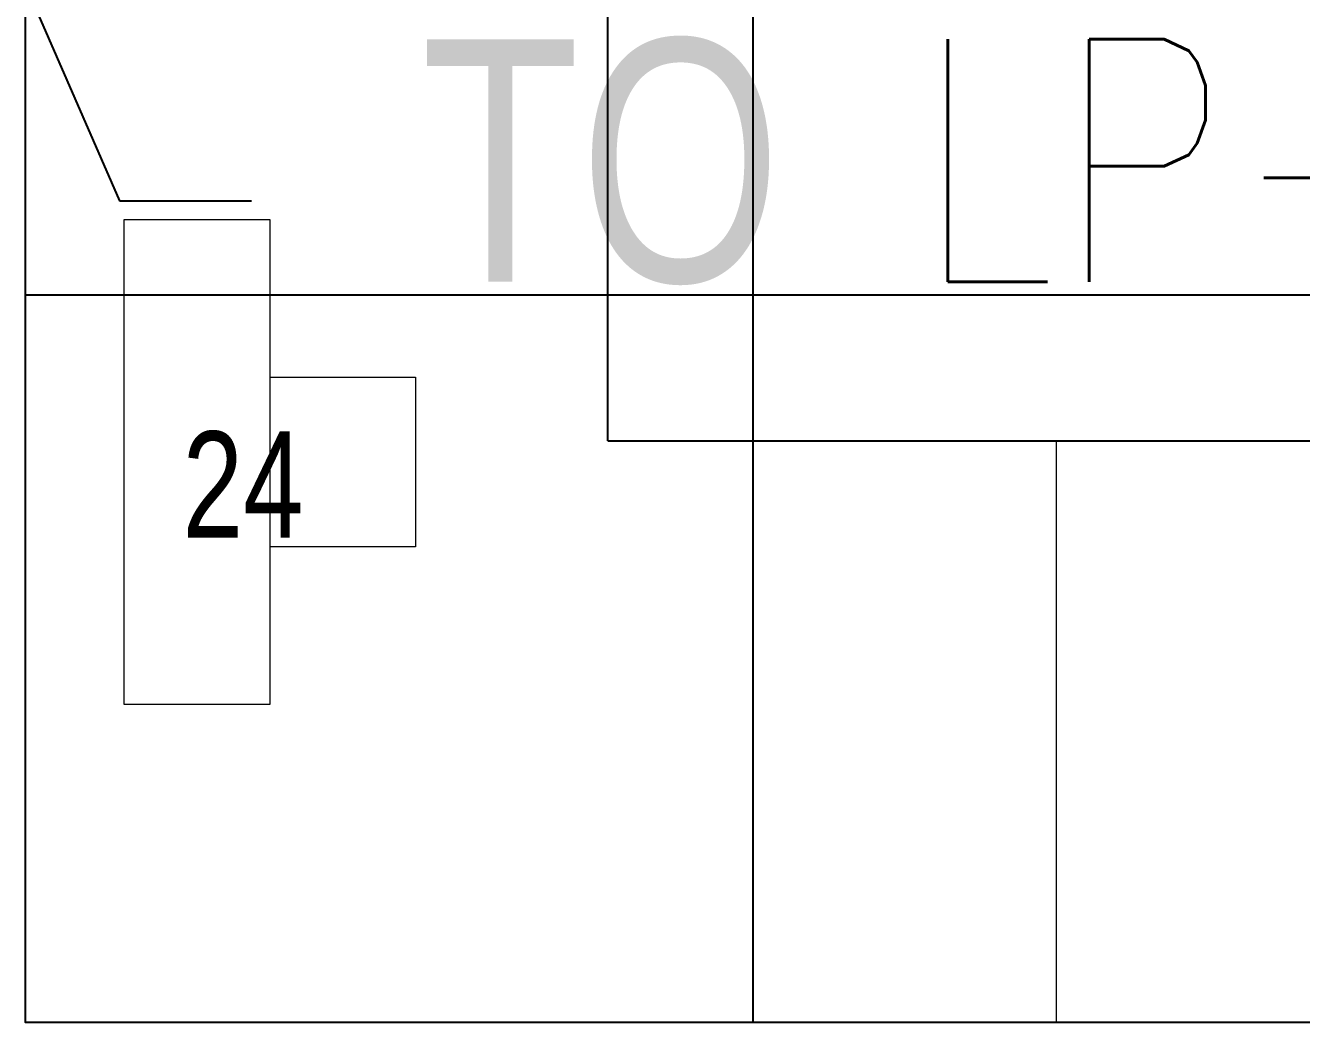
# Model space of a CAD drawing. Extents: x -12260 to 57327, y -29287 to 19916.
# Drawn here: x 25216 to 26268, y 1440 to 2262 of the extents above; entities that cross this region are included whole.
import ezdxf
from ezdxf import colors
from ezdxf.entities.mleader import LeaderData, LeaderLine
from ezdxf.math import Vec2, Vec3

# ---------------------------------------------------------------- set-up
doc = ezdxf.new("R2010")
doc.units = 0
doc.header["$LTSCALE"] = 0.25
doc.linetypes.add('DASHDOT', pattern=[25.4, 12.7, -6.35, 0, -6.35])
for name, color, linetype, lineweight in [('01-First Floor-FUR$0$72_EGR_EQP_TAG', 142, 'Continuous', 5), ('01-First Floor-FUR$0$LOADING', 253, 'Continuous', 5), ('01-First Floor-FUR$0$Walls', 251, 'Continuous', 5), ('E-LITE-CIRC @ 100', 6, 'Continuous', 25), ('E-LITE-CLNG-CNDT', 6, 'DASHDOT', 35)]:
    doc.layers.add(name, color=color, linetype=linetype, lineweight=lineweight)
doc.layers.add('01-First Floor-FUR$0$FALSE CEILING', color=251, linetype='Continuous')
doc.styles.add('01-First Floor-FUR$0$X3G_ENTITY_257CFD', font='swisscl.ttf', dxfattribs={"height": 200})
doc.styles.add('DC_SIMPLEX', font='SIMPLEX.shx', dxfattribs={"width": 0.7})

# ---------------------------------------------------------------- blocks, each defined once
blk = doc.blocks.new('01-First Floor-FUR$0$3-Wall-hung vitreous china basin -  Khroma - 327651xx0 - 327651000 White-4272088-4-Second Floor Level')
at = {"layer": '01-First Floor-FUR$0$LOADING'}
for p, q in [((475, 489.5), (-225, 489.5)), ((-225, 489.5), (-225, 10)), ((475, 10), (475, 489.5)), ((105, 250), (145, 250)), ((105, 110), (105, 250)), ((145, 110), (145, 250)), ((105, 110), (145, 110))]:
    blk.add_line(p, q, dxfattribs=at)
blk = doc.blocks.new('01-First Floor-FUR$0$D.122.06.11')
for points in [[(285783, 4268), (285783, 4268), (285783, 4388), (285713, 4388), (285643, 4388), (285643, 4268)], [(285513, 4148), (285913, 4148), (285913, 4268), (285513, 4268), (285513, 4148)]]:
    blk.add_lwpolyline(points)
blk = doc.blocks.new('01-First Floor-FUR')
at = {"layer": '01-First Floor-FUR$0$FALSE CEILING', "linetype": 'Continuous'}
for p, q in [((25815.6, 1440), (25815.6, 5010)), ((25215.6, 2040), (29215.6, 2040))]:
    blk.add_line(p, q, dxfattribs=at)
at = {"layer": '01-First Floor-FUR$0$FALSE CEILING'}
for q in [(25695.6, 3820.4, -0.1), (28195.6, 1919.5, -0.1)]:
    blk.add_line((25695.6, 1919.5, -0.1), q, dxfattribs=at)
blk.add_lwpolyline([(29215.6, 1440), (25215.6, 1440), (25215.6, 5010), (29215.6, 5010)], close=True, dxfattribs=at)
at = {"layer": '01-First Floor-FUR$0$LOADING'}
for q in [(25695.6, 3820.4, -0.1), (28195.6, 1919.5, -0.1)]:
    blk.add_line((25695.6, 1919.5, -0.1), q, dxfattribs=at)
at = {"layer": '01-First Floor-FUR$0$Walls'}
for q in [(25215.6, 3930), (26977.4, 1440)]:
    blk.add_line((25215.6, 1440), q, dxfattribs=at)
at = {"layer": '01-First Floor-FUR$0$LOADING', "xscale": -1, "rotation": 270}
blk.add_blockref('01-First Floor-FUR$0$D.122.06.11', (21149, -283810.9, -0.1), dxfattribs=at)
at = {"layer": '01-First Floor-FUR$0$LOADING', "xscale": -1}
blk.add_blockref('01-First Floor-FUR$0$3-Wall-hung vitreous china basin -  Khroma - 327651xx0 - 327651000 White-4272088-4-Second Floor Level', (26540.6, 1430, -0.1), dxfattribs=at)
at = {"layer": '01-First Floor-FUR$0$72_EGR_EQP_TAG', "insert": (25394.9, 1927.3, -0.2), "char_height": 87.47, "attachment_point": 2, "style": '01-First Floor-FUR$0$X3G_ENTITY_257CFD'}
blk.add_mtext('24', dxfattribs=at)
blk = doc.blocks.new('ARR0W')
at = {"color": 45}
blk.add_ellipse((0, 0), major_axis=(0.4, 0), ratio=0.4, dxfattribs=at)
at = {"color": 45, "ltscale": 0.5}
blk.add_solid([(-1.4, 0.1667), (-0.4, 0), (-1.4, -0.1667)], dxfattribs=at)

msp = doc.modelspace()

# ---------------------------------------------------------------- block references
at = {"layer": 'E-LITE-CLNG-CNDT'}
msp.add_blockref('01-First Floor-FUR', (0, 0), dxfattribs=at)

# ---------------------------------------------------------------- leaders
at = {"layer": 'E-LITE-CIRC @ 100'}
ml = msp.add_multileader_mtext('Standard', dxfattribs=at)
ml.set_content('{\\Fdc_el_romans|c0;\\W0.8;TO\\Fromans|c0; \\Fsimplex|c0;LP-F1/S12}', color=256, style='DC_SIMPLEX')
ml.set_leader_properties()
ml.set_arrow_properties(name='ARR0W')
ml.build(insert=Vec2(0, 0))
ml.multileader.update_dxf_attribs({"dogleg_length": 200, "arrow_head_size": 140, "scale": 100})
ctx = ml.context
ctx.base_point, ctx.scale, ctx.char_height, ctx.arrow_head_size, ctx.landing_gap_size, ctx.plane_origin, ctx.plane_x_axis, ctx.plane_y_axis = Vec3(25401.8, 2117.3), 100, 200, 140, 140, Vec3(45562.9, -230.1), Vec3(1, 0.000001, 0), Vec3(-0.000001, 1, 0)
notes = []
notes.append((ctx, [(0, (1, 1, 0), (25293, 2117.3), (1, 0.000001, 0), 108.8, [(0, [(24975.3, 2847)], 0, [])])]))
ctx.mtext.insert, ctx.mtext.text_direction, ctx.mtext.rotation, ctx.mtext.flow_direction = Vec3(25541.8, 2250.7), Vec3(1, 0.000001, 0), 0.000001, 5
for ctx, leaders in notes:
    for number, flags, end, landing, length, lines in leaders:
        leader = LeaderData()
        leader.index, (leader.has_last_leader_line, leader.has_dogleg_vector, leader.attachment_direction) = number, flags
        leader.last_leader_point, leader.dogleg_vector, leader.dogleg_length = Vec3(end), Vec3(landing), length
        for number, points, colour, breaks in lines:
            line = LeaderLine()
            line.index, line.vertices, line.color, line.breaks = number, Vec3.list(points), colors.encode_raw_color(colour), breaks
            leader.lines.append(line)
        ctx.leaders.append(leader)

doc.saveas('drawing.dxf')
